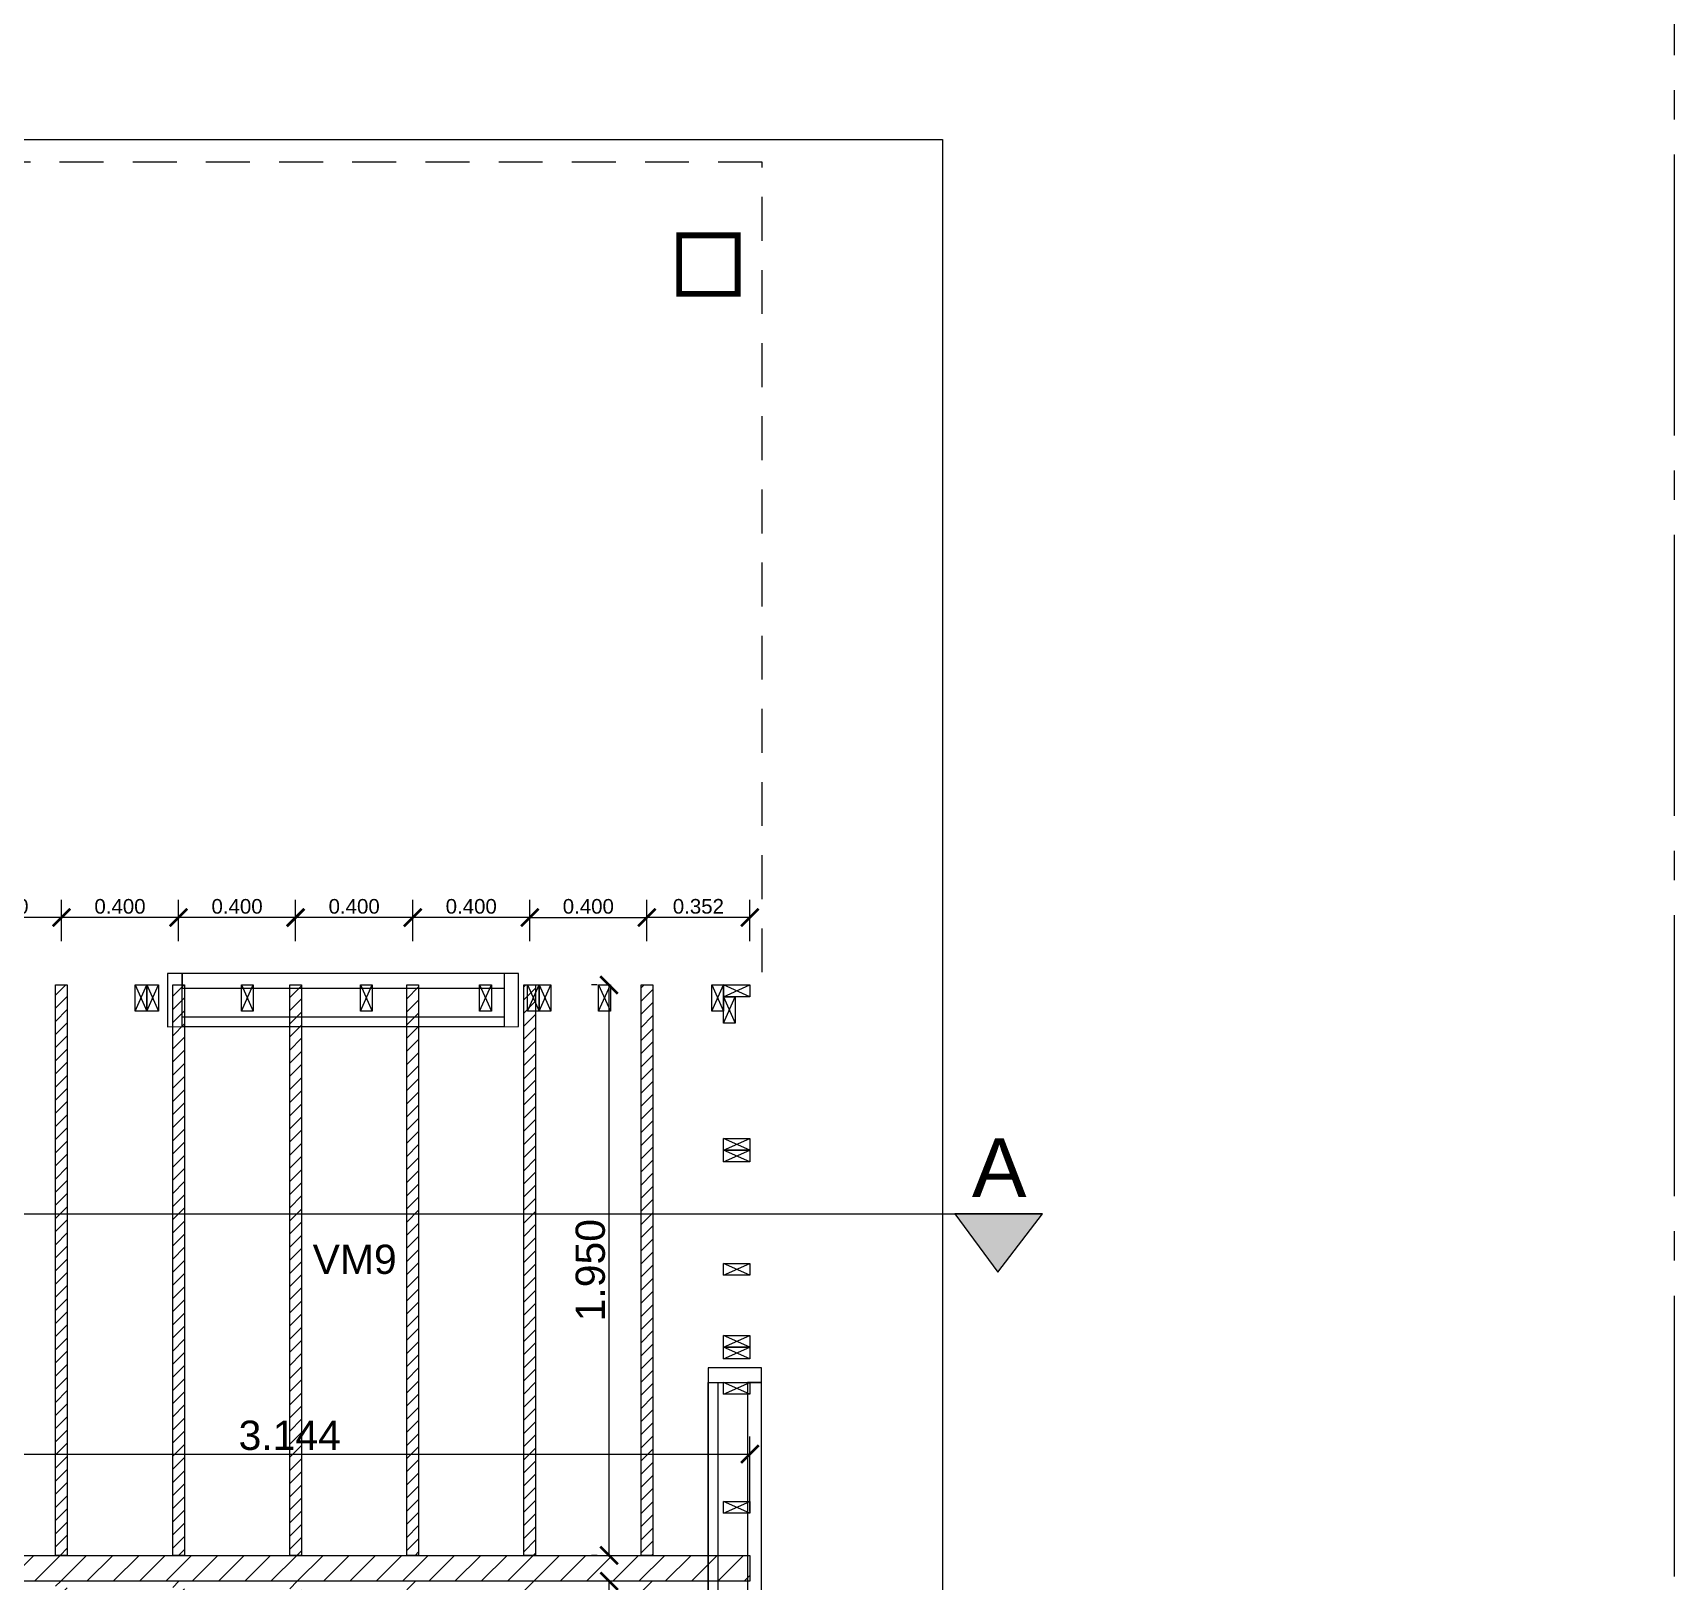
# Model space of a CAD drawing. Header units: millimetres. Extents: x 2924 to 3297, y 1602 to 1704.
# Drawn here: x 3223.72 to 3229.33, y 1626.28 to 1631.58 of the extents above; entities that cross this region are included whole.
import ezdxf

# ---------------------------------------------------------------- set-up
doc = ezdxf.new("R2010")
doc.units = ezdxf.units.MM
doc.header["$PDMODE"] = 35
for name, pattern in [('ACAD_ISO04W100', [30, 24, -3, 0, -3]), ('CONTINUA', [200, 100, 100]), ('DASHED', [0.75, 0.5, -0.25])]:
    doc.linetypes.add(name, pattern=pattern)
doc.layers.get('Defpoints').update_dxf_attribs({"color": 230})
for name, color, linetype in [('EJES', 8, 'Continuous'), ('P0-CARPINTERIAS', 7, 'Continuous'), ('P0-MUROS', 7, 'Continuous'), ('P0-PANEL', 7, 'Continuous'), ('P0-PROYECCION', 7, 'Continuous'), ('P0-SOLADOS', 7, 'Continuous'), ('PT-MUROS', 7, 'Continuous')]:
    doc.layers.add(name, color=color, linetype=linetype)
doc.styles.add('Arial10', font='arial.ttf', dxfattribs={"height": 0.1})
doc.styles.get("Standard").update_dxf_attribs({"font": 'arial.ttf'})
doc.dimstyles.new('COTA-1-50', dxfattribs={"dimtxt": 0.1, "dimasz": 0.06, "dimexe": 0.06, "dimexo": 0.15, "dimgap": 0.0125, "dimtad": 1, "dimzin": 0, "dimdsep": 46, "dimtxsty": 'Arial10', "dimblk1": 'ARCHTICK', "dimblk2": 'ARCHTICK', "dimsah": 1, "dimcen": 0.09, "dimclrd": 7, "dimclre": 7, "dimclrt": 7, "dimazin": 0, "dimtfac": 1, "dimtofl": 0, "dimtmove": 2, "dimatfit": 3, "dimldrblk": 'ARCHTICK', "dimfxl": 1, "dimtolj": 1, "dimtzin": 0, "dimarcsym": 0})

# ---------------------------------------------------------------- blocks, each defined once
blk = doc.blocks.new('A$Cebfddf67')
at = {"color": 0, "const_width": 0.0003}
blk.add_lwpolyline([(0.09, 0), (0, 0), (0, 2.44), (0.09, 2.44)], close=True, dxfattribs=at)
at = {"color": 0}
for points in [[(0, 2.4), (0, 2.44), (0.09, 2.44), (0.09, 2.4), (0, 2.4), (0.09, 2.44), (0.09, 2.4), (0, 2.44)], [(0, 2.0133), (0, 2.0533), (0.09, 2.0533), (0.09, 2.0133), (0, 2.0133), (0.09, 2.0533), (0.09, 2.0133), (0, 2.0533)], [(0, 1.7667), (0, 1.8067), (0.09, 1.8067), (0.09, 1.7667), (0, 1.7667), (0.09, 1.8067), (0.09, 1.7667), (0, 1.8067)], [(0, 1.7267), (0, 1.7667), (0.09, 1.7667), (0.09, 1.7267), (0, 1.7267), (0.09, 1.7667), (0.09, 1.7267), (0, 1.7667)], [(0, 0.4267), (0, 0.4667), (0.09, 0.4667), (0.09, 0.4267), (0, 0.4267), (0.09, 0.4667), (0.09, 0.4267), (0, 0.4667)], [(0, 0.3867), (0, 0.4267), (0.09, 0.4267), (0.09, 0.3867), (0, 0.3867), (0.09, 0.4267), (0.09, 0.3867), (0, 0.4267)], [(0, 0), (0, 0.04), (0.09, 0.04), (0.09, 0), (0, 0), (0.09, 0.04), (0.09, 0), (0, 0.04)]]:
    blk.add_lwpolyline(points, dxfattribs=at)
at = {"color": 8}
for points in [[(0, 1.6067), (0, 1.6467), (0.09, 1.6467), (0.09, 1.6067), (0, 1.6067), (0.09, 1.6467), (0.09, 1.6067), (0, 1.6467)], [(0, 1.2), (0, 1.24), (0.09, 1.24), (0.09, 1.2), (0, 1.2), (0.09, 1.24), (0.09, 1.2), (0, 1.24)], [(0, 0.7933), (0, 0.8333), (0.09, 0.8333), (0.09, 0.7933), (0, 0.7933), (0.09, 0.8333), (0.09, 0.7933), (0, 0.8333)]]:
    blk.add_lwpolyline(points, dxfattribs=at)
blk = doc.blocks.new('A$C12c60659')
at = {"color": 0, "const_width": 0.0003}
blk.add_lwpolyline([(0.09, -0.002), (0, -0.002), (0, 0.563), (0.09, 0.563)], close=True, dxfattribs=at)
at = {"color": 0}
for points in [[(0, 0.523), (0, 0.563), (0.09, 0.563), (0.09, 0.523), (0, 0.523), (0.09, 0.563), (0.09, 0.523), (0, 0.563)], [(0, 0.523), (0.04, 0.523), (0.04, 0.433), (0, 0.433), (0, 0.523), (0.04, 0.433), (0, 0.433), (0.04, 0.523)], [(0, -0.002), (0, 0.038), (0.09, 0.038), (0.09, -0.002), (0, -0.002), (0.09, 0.038), (0.09, -0.002), (0, 0.038)]]:
    blk.add_lwpolyline(points, dxfattribs=at)
blk = doc.blocks.new('A$Ce5a903bd')
at = {"color": 0, "const_width": 0.0003}
blk.add_lwpolyline([(2.44, 0.09), (0, 0.09), (0, 0), (2.44, 0)], close=True, dxfattribs=at)
at = {"color": 0}
for points in [[(0, 0.09), (0.04, 0.09), (0.04, 0), (0, 0), (0, 0.09), (0.04, 0), (0, 0), (0.04, 0.09)], [(0.43, 0.09), (0.47, 0.09), (0.47, 0), (0.43, 0), (0.43, 0.09), (0.47, 0), (0.43, 0), (0.47, 0.09)], [(0.47, 0.09), (0.51, 0.09), (0.51, 0), (0.47, 0), (0.47, 0.09), (0.51, 0), (0.47, 0), (0.51, 0.09)], [(1.77, 0.09), (1.81, 0.09), (1.81, 0), (1.77, 0), (1.77, 0.09), (1.81, 0), (1.77, 0), (1.81, 0.09)], [(1.81, 0.09), (1.85, 0.09), (1.85, 0), (1.81, 0), (1.81, 0.09), (1.85, 0), (1.81, 0), (1.85, 0.09)], [(2.0133, 0.09), (2.0533, 0.09), (2.0533, 0), (2.0133, 0), (2.0133, 0.09), (2.0533, 0), (2.0133, 0), (2.0533, 0.09)], [(2.4, 0.09), (2.44, 0.09), (2.44, 0), (2.4, 0), (2.4, 0.09), (2.44, 0), (2.4, 0), (2.44, 0.09)]]:
    blk.add_lwpolyline(points, dxfattribs=at)
at = {"color": 8}
for points in [[(0.7933, 0.09), (0.8333, 0.09), (0.8333, 0), (0.7933, 0), (0.7933, 0.09), (0.8333, 0), (0.7933, 0), (0.8333, 0.09)], [(1.2, 0.09), (1.24, 0.09), (1.24, 0), (1.2, 0), (1.2, 0.09), (1.24, 0), (1.2, 0), (1.24, 0.09)], [(1.6067, 0.09), (1.6467, 0.09), (1.6467, 0), (1.6067, 0), (1.6067, 0.09), (1.6467, 0), (1.6067, 0), (1.6467, 0.09)]]:
    blk.add_lwpolyline(points, dxfattribs=at)
blk = doc.blocks.new('_ARCHTICK')
at = {"color": 0, "linetype": 'ByBlock', "const_width": 0.15}
blk.add_lwpolyline([(-0.5, -0.5), (0.5, 0.5)], dxfattribs=at)
blk = doc.blocks.new('*D308')
at = {"layer": 'Defpoints', "color": 0, "transparency": 16777216}
for p in [(3225.6876, 1626.2834), (3225.7968, 1626.2834), (3225.7968, 1624.4576)]:
    blk.add_point(p, dxfattribs=at)
at = {"layer": 'PT-MUROS', "color": 7, "lineweight": -2, "transparency": 16777216}
for p, q in [((3225.6468, 1626.2834), (3225.6276, 1626.2834)), ((3225.6876, 1624.4576), (3225.6876, 1626.2834)), ((3225.6468, 1624.4576), (3225.6276, 1624.4576))]:
    blk.add_line(p, q, dxfattribs=at)
at = {"layer": 'PT-MUROS', "color": 7, "lineweight": -2, "transparency": 16777216, "xscale": 0.06, "yscale": 0.06, "zscale": 0.06}
for p, rotation in [((3225.6876, 1626.2834), 90), ((3225.6876, 1624.4576), 270)]:
    blk.add_blockref('_ARCHTICK', p, dxfattribs=dict(at, rotation=rotation))
at = {"layer": 'PT-MUROS', "color": 7, "transparency": 16777216, "insert": (3225.6241, 1625.3705), "char_height": 0.1, "attachment_point": 5, "rotation": 90, "style": 'Arial10'}
blk.add_mtext('\\A1;1.826', dxfattribs=at)
blk = doc.blocks.new('*D309')
at = {"layer": 'Defpoints', "color": 0, "transparency": 16777216}
for p in [(3225.6876, 1628.3211), (3225.7968, 1628.3211), (3225.7968, 1626.3714)]:
    blk.add_point(p, dxfattribs=at)
at = {"layer": 'PT-MUROS', "color": 7, "lineweight": -2, "transparency": 16777216}
for p, q in [((3225.6468, 1628.3211), (3225.6276, 1628.3211)), ((3225.6876, 1626.3714), (3225.6876, 1628.3211)), ((3225.6468, 1626.3714), (3225.6276, 1626.3714))]:
    blk.add_line(p, q, dxfattribs=at)
at = {"layer": 'PT-MUROS', "color": 7, "lineweight": -2, "transparency": 16777216, "xscale": 0.06, "yscale": 0.06, "zscale": 0.06}
for p, rotation in [((3225.6876, 1628.3211), 90), ((3225.6876, 1626.3714), 270)]:
    blk.add_blockref('_ARCHTICK', p, dxfattribs=dict(at, rotation=rotation))
at = {"layer": 'PT-MUROS', "color": 7, "transparency": 16777216, "insert": (3225.6241, 1627.3463), "char_height": 0.1, "attachment_point": 5, "rotation": 90, "style": 'Arial10'}
blk.add_mtext('\\A1;1.950', dxfattribs=at)
blk = doc.blocks.new('*D311')
at = {"layer": 'Defpoints', "color": 0, "transparency": 16777216}
for p in [(3226.1688, 1626.7177), (3223.0248, 1626.3714), (3226.1688, 1626.3714)]:
    blk.add_point(p, dxfattribs=at)
at = {"layer": 'PT-MUROS', "color": 7, "lineweight": -2, "transparency": 16777216}
for p, q in [((3223.0248, 1626.5214), (3223.0248, 1626.7777)), ((3226.1688, 1626.5214), (3226.1688, 1626.7777)), ((3223.0248, 1626.7177), (3226.1688, 1626.7177))]:
    blk.add_line(p, q, dxfattribs=at)
at = {"layer": 'PT-MUROS', "color": 7, "lineweight": -2, "transparency": 16777216, "xscale": 0.06, "yscale": 0.06, "zscale": 0.06, "rotation": 180}
blk.add_blockref('_ARCHTICK', (3223.0248, 1626.7177), dxfattribs=at)
at = {"layer": 'PT-MUROS', "color": 7, "lineweight": -2, "transparency": 16777216, "xscale": 0.06, "yscale": 0.06, "zscale": 0.06}
blk.add_blockref('_ARCHTICK', (3226.1688, 1626.7177), dxfattribs=at)
at = {"layer": 'PT-MUROS', "color": 7, "transparency": 16777216, "insert": (3224.5968, 1626.7813), "char_height": 0.1, "attachment_point": 5, "style": 'Arial10'}
blk.add_mtext('\\A1;3.144', dxfattribs=at)
blk = doc.blocks.new('*D323')
at = {"layer": 'Defpoints', "color": 0, "transparency": 16777216}
for p in [(3225.8168, 1628.5515), (3225.8168, 1628.3211), (3226.1688, 1628.3211)]:
    blk.add_point(p, dxfattribs=at)
at = {"layer": 'PT-MUROS', "color": 7, "lineweight": -2, "transparency": 16777216}
for p, q in [((3225.8168, 1628.4711), (3225.8168, 1628.6115)), ((3226.1688, 1628.4711), (3226.1688, 1628.6115)), ((3226.1688, 1628.5515), (3225.8168, 1628.5515))]:
    blk.add_line(p, q, dxfattribs=at)
at = {"layer": 'PT-MUROS', "color": 7, "lineweight": -2, "transparency": 16777216, "xscale": 0.06, "yscale": 0.06, "zscale": 0.06, "rotation": 180}
blk.add_blockref('_ARCHTICK', (3225.8168, 1628.5515), dxfattribs=at)
at = {"layer": 'PT-MUROS', "color": 7, "lineweight": -2, "transparency": 16777216, "xscale": 0.06, "yscale": 0.06, "zscale": 0.06}
blk.add_blockref('_ARCHTICK', (3226.1688, 1628.5515), dxfattribs=at)
at = {"layer": 'PT-MUROS', "color": 7, "transparency": 16777216, "insert": (3225.9928, 1628.5896), "char_height": 0.05, "attachment_point": 5}
blk.add_mtext('\\A1;0.352', dxfattribs=at)
blk = doc.blocks.new('*D324')
at = {"layer": 'Defpoints', "color": 0, "transparency": 16777216}
for p in [(3225.8168, 1628.5515), (3225.4168, 1628.3211), (3225.8168, 1628.3211)]:
    blk.add_point(p, dxfattribs=at)
at = {"layer": 'PT-MUROS', "color": 7, "lineweight": -2, "transparency": 16777216}
for p, q in [((3225.4168, 1628.4711), (3225.4168, 1628.6115)), ((3225.8168, 1628.4711), (3225.8168, 1628.6115)), ((3225.4168, 1628.5515), (3225.8168, 1628.5515))]:
    blk.add_line(p, q, dxfattribs=at)
at = {"layer": 'PT-MUROS', "color": 7, "lineweight": -2, "transparency": 16777216, "xscale": 0.06, "yscale": 0.06, "zscale": 0.06, "rotation": 180}
blk.add_blockref('_ARCHTICK', (3225.4168, 1628.5515), dxfattribs=at)
at = {"layer": 'PT-MUROS', "color": 7, "lineweight": -2, "transparency": 16777216, "xscale": 0.06, "yscale": 0.06, "zscale": 0.06}
blk.add_blockref('_ARCHTICK', (3225.8168, 1628.5515), dxfattribs=at)
at = {"layer": 'PT-MUROS', "color": 7, "transparency": 16777216, "insert": (3225.6168, 1628.5895), "char_height": 0.05, "attachment_point": 5}
blk.add_mtext('\\A1;0.400', dxfattribs=at)
blk = doc.blocks.new('*D325')
at = {"layer": 'Defpoints', "color": 0, "transparency": 16777216}
for p in [(3225.0168, 1628.5515), (3225.0168, 1628.3211), (3225.4168, 1628.3211)]:
    blk.add_point(p, dxfattribs=at)
at = {"layer": 'PT-MUROS', "color": 7, "lineweight": -2, "transparency": 16777216}
for p, q in [((3225.0168, 1628.4711), (3225.0168, 1628.6115)), ((3225.4168, 1628.4711), (3225.4168, 1628.6115)), ((3225.4168, 1628.5515), (3225.0168, 1628.5515))]:
    blk.add_line(p, q, dxfattribs=at)
at = {"layer": 'PT-MUROS', "color": 7, "lineweight": -2, "transparency": 16777216, "xscale": 0.06, "yscale": 0.06, "zscale": 0.06, "rotation": 180}
blk.add_blockref('_ARCHTICK', (3225.0168, 1628.5515), dxfattribs=at)
at = {"layer": 'PT-MUROS', "color": 7, "lineweight": -2, "transparency": 16777216, "xscale": 0.06, "yscale": 0.06, "zscale": 0.06}
blk.add_blockref('_ARCHTICK', (3225.4168, 1628.5515), dxfattribs=at)
at = {"layer": 'PT-MUROS', "color": 7, "transparency": 16777216, "insert": (3225.2168, 1628.5895), "char_height": 0.05, "attachment_point": 5}
blk.add_mtext('\\A1;0.400', dxfattribs=at)
blk = doc.blocks.new('*D326')
at = {"layer": 'Defpoints', "color": 0, "transparency": 16777216}
for p in [(3224.6168, 1628.5515), (3224.6168, 1628.3211), (3225.0168, 1628.3211)]:
    blk.add_point(p, dxfattribs=at)
at = {"layer": 'PT-MUROS', "color": 7, "lineweight": -2, "transparency": 16777216}
for p, q in [((3224.6168, 1628.4711), (3224.6168, 1628.6115)), ((3225.0168, 1628.4711), (3225.0168, 1628.6115)), ((3225.0168, 1628.5515), (3224.6168, 1628.5515))]:
    blk.add_line(p, q, dxfattribs=at)
at = {"layer": 'PT-MUROS', "color": 7, "lineweight": -2, "transparency": 16777216, "xscale": 0.06, "yscale": 0.06, "zscale": 0.06, "rotation": 180}
blk.add_blockref('_ARCHTICK', (3224.6168, 1628.5515), dxfattribs=at)
at = {"layer": 'PT-MUROS', "color": 7, "lineweight": -2, "transparency": 16777216, "xscale": 0.06, "yscale": 0.06, "zscale": 0.06}
blk.add_blockref('_ARCHTICK', (3225.0168, 1628.5515), dxfattribs=at)
at = {"layer": 'PT-MUROS', "color": 7, "transparency": 16777216, "insert": (3224.8168, 1628.5895), "char_height": 0.05, "attachment_point": 5}
blk.add_mtext('\\A1;0.400', dxfattribs=at)
blk = doc.blocks.new('*D327')
at = {"layer": 'Defpoints', "color": 0, "transparency": 16777216}
for p in [(3224.2168, 1628.5515), (3224.2168, 1628.3211), (3224.6168, 1628.3211)]:
    blk.add_point(p, dxfattribs=at)
at = {"layer": 'PT-MUROS', "color": 7, "lineweight": -2, "transparency": 16777216}
for p, q in [((3224.2168, 1628.4711), (3224.2168, 1628.6115)), ((3224.6168, 1628.4711), (3224.6168, 1628.6115)), ((3224.6168, 1628.5515), (3224.2168, 1628.5515))]:
    blk.add_line(p, q, dxfattribs=at)
at = {"layer": 'PT-MUROS', "color": 7, "lineweight": -2, "transparency": 16777216, "xscale": 0.06, "yscale": 0.06, "zscale": 0.06, "rotation": 180}
blk.add_blockref('_ARCHTICK', (3224.2168, 1628.5515), dxfattribs=at)
at = {"layer": 'PT-MUROS', "color": 7, "lineweight": -2, "transparency": 16777216, "xscale": 0.06, "yscale": 0.06, "zscale": 0.06}
blk.add_blockref('_ARCHTICK', (3224.6168, 1628.5515), dxfattribs=at)
at = {"layer": 'PT-MUROS', "color": 7, "transparency": 16777216, "insert": (3224.4168, 1628.5895), "char_height": 0.05, "attachment_point": 5}
blk.add_mtext('\\A1;0.400', dxfattribs=at)
blk = doc.blocks.new('*D328')
at = {"layer": 'Defpoints', "color": 0, "transparency": 16777216}
for p in [(3223.8168, 1628.5515), (3223.8168, 1628.3211), (3224.2168, 1628.3211)]:
    blk.add_point(p, dxfattribs=at)
at = {"layer": 'PT-MUROS', "color": 7, "lineweight": -2, "transparency": 16777216}
for p, q in [((3223.8168, 1628.4711), (3223.8168, 1628.6115)), ((3224.2168, 1628.4711), (3224.2168, 1628.6115)), ((3224.2168, 1628.5515), (3223.8168, 1628.5515))]:
    blk.add_line(p, q, dxfattribs=at)
at = {"layer": 'PT-MUROS', "color": 7, "lineweight": -2, "transparency": 16777216, "xscale": 0.06, "yscale": 0.06, "zscale": 0.06, "rotation": 180}
blk.add_blockref('_ARCHTICK', (3223.8168, 1628.5515), dxfattribs=at)
at = {"layer": 'PT-MUROS', "color": 7, "lineweight": -2, "transparency": 16777216, "xscale": 0.06, "yscale": 0.06, "zscale": 0.06}
blk.add_blockref('_ARCHTICK', (3224.2168, 1628.5515), dxfattribs=at)
at = {"layer": 'PT-MUROS', "color": 7, "transparency": 16777216, "insert": (3224.0168, 1628.5895), "char_height": 0.05, "attachment_point": 5}
blk.add_mtext('\\A1;0.400', dxfattribs=at)
blk = doc.blocks.new('*D329')
at = {"layer": 'Defpoints', "color": 0, "transparency": 16777216}
for p in [(3223.4168, 1628.5515), (3223.4168, 1628.3211), (3223.8168, 1628.3211)]:
    blk.add_point(p, dxfattribs=at)
at = {"layer": 'PT-MUROS', "color": 7, "lineweight": -2, "transparency": 16777216}
for p, q in [((3223.4168, 1628.4711), (3223.4168, 1628.6115)), ((3223.8168, 1628.4711), (3223.8168, 1628.6115)), ((3223.8168, 1628.5515), (3223.4168, 1628.5515))]:
    blk.add_line(p, q, dxfattribs=at)
at = {"layer": 'PT-MUROS', "color": 7, "lineweight": -2, "transparency": 16777216, "xscale": 0.06, "yscale": 0.06, "zscale": 0.06, "rotation": 180}
blk.add_blockref('_ARCHTICK', (3223.4168, 1628.5515), dxfattribs=at)
at = {"layer": 'PT-MUROS', "color": 7, "lineweight": -2, "transparency": 16777216, "xscale": 0.06, "yscale": 0.06, "zscale": 0.06}
blk.add_blockref('_ARCHTICK', (3223.8168, 1628.5515), dxfattribs=at)
at = {"layer": 'PT-MUROS', "color": 7, "transparency": 16777216, "insert": (3223.6168, 1628.5895), "char_height": 0.05, "attachment_point": 5}
blk.add_mtext('\\A1;0.400', dxfattribs=at)

msp = doc.modelspace()

# ---------------------------------------------------------------- hatches: boundary and pattern name
at = {"layer": 'PT-MUROS'}
h = msp.add_hatch(dxfattribs=at)
h.set_pattern_fill('ANSI31', color=4, scale=0.01)
h.set_pattern_definition([(45, (135.904342, 0), (-0.0224506403, 0.0224506403), [])])
h.paths.add_polyline_path([(3225.7968, 1628.3211), (3225.8368, 1628.3211), (3225.8368, 1626.3714), (3225.7968, 1626.3714)])
h.paths.add_polyline_path([(3225.3968, 1628.3211), (3225.4368, 1628.3211), (3225.4368, 1626.3714), (3225.3968, 1626.3714)])
h.paths.add_polyline_path([(3224.9968, 1628.3211), (3225.0368, 1628.3211), (3225.0368, 1626.3714), (3224.9968, 1626.3714)])
h.paths.add_polyline_path([(3224.5968, 1628.3211), (3224.6368, 1628.3211), (3224.6368, 1626.3714), (3224.5968, 1626.3714)])
h.paths.add_polyline_path([(3224.1968, 1628.3211), (3224.2368, 1628.3211), (3224.2368, 1626.3714), (3224.1968, 1626.3714)])
h.paths.add_polyline_path([(3223.7968, 1628.3211), (3223.8368, 1628.3211), (3223.8368, 1626.3714), (3223.7968, 1626.3714)])
h.paths.add_polyline_path([(3223.3968, 1628.3211), (3223.4368, 1628.3211), (3223.4368, 1626.3714), (3223.3968, 1626.3714)])
h.paths.add_polyline_path([(3221.3088, 1628.3211), (3221.3488, 1628.3211), (3221.3488, 1626.3714), (3221.3088, 1626.3714)])
h.paths.add_polyline_path([(3221.7088, 1628.3211), (3221.7488, 1628.3211), (3221.7488, 1626.3714), (3221.7088, 1626.3714)])
h.paths.add_polyline_path([(3222.1088, 1628.3211), (3222.1488, 1628.3211), (3222.1488, 1626.3714), (3222.1088, 1626.3714)])
h.paths.add_polyline_path([(3222.5088, 1628.3211), (3222.5488, 1628.3211), (3222.5488, 1626.3714), (3222.5088, 1626.3714)])
h.paths.add_polyline_path([(3219.7088, 1628.3211), (3219.7488, 1628.3211), (3219.7488, 1626.3714), (3219.7088, 1626.3714)])
h.paths.add_polyline_path([(3220.1088, 1628.3211), (3220.1488, 1628.3211), (3220.1488, 1626.3714), (3220.1088, 1626.3714)])
h.paths.add_polyline_path([(3220.5088, 1628.3211), (3220.5488, 1628.3211), (3220.5488, 1626.3714), (3220.5088, 1626.3714)])
h.paths.add_polyline_path([(3220.9088, 1628.3211), (3220.9488, 1628.3211), (3220.9488, 1626.3714), (3220.9088, 1626.3714)])
h.paths.add_polyline_path([(3219.4765, 1628.3211), (3219.5165, 1628.3211), (3219.5165, 1626.3714), (3219.4765, 1626.3714)])
h.paths.add_polyline_path([(3220.1088, 1626.2834), (3220.1488, 1626.2834), (3220.1488, 1624.4576), (3220.1088, 1624.4576)])
h.paths.add_polyline_path([(3220.5088, 1626.2834), (3220.5488, 1626.2834), (3220.5488, 1624.4576), (3220.5088, 1624.4576)])
h.paths.add_polyline_path([(3220.9088, 1626.2834), (3220.9488, 1626.2834), (3220.9488, 1624.4576), (3220.9088, 1624.4576)])
h.paths.add_polyline_path([(3221.3088, 1626.2834), (3221.3488, 1626.2834), (3221.3488, 1624.4576), (3221.3088, 1624.4576)])
h.paths.add_polyline_path([(3221.7088, 1626.2834), (3221.7488, 1626.2834), (3221.7488, 1624.4576), (3221.7088, 1624.4576)])
h.paths.add_polyline_path([(3222.1088, 1626.2834), (3222.1488, 1626.2834), (3222.1488, 1624.4576), (3222.1088, 1624.4576)])
h.paths.add_polyline_path([(3222.5088, 1626.2834), (3222.5488, 1626.2834), (3222.5488, 1624.4576), (3222.5088, 1624.4576)])
h.paths.add_polyline_path([(3219.4765, 1626.2834), (3219.5165, 1626.2834), (3219.5165, 1624.4576), (3219.4765, 1624.4576)])
h.paths.add_polyline_path([(3219.7088, 1626.2834), (3219.7488, 1626.2834), (3219.7488, 1624.4576), (3219.7088, 1624.4576)])
h.paths.add_polyline_path([(3221.3088, 1624.3696), (3221.3488, 1624.3696), (3221.3489, 1622.3839), (3221.3089, 1622.3839)])
h.paths.add_polyline_path([(3221.7088, 1624.3696), (3221.7488, 1624.3696), (3221.7489, 1622.3839), (3221.7089, 1622.3839)])
h.paths.add_polyline_path([(3222.1088, 1624.3696), (3222.1488, 1624.3696), (3222.1489, 1622.3839), (3222.1089, 1622.3839)])
h.paths.add_polyline_path([(3222.5088, 1624.3696), (3222.5488, 1624.3696), (3222.5489, 1622.3839), (3222.5089, 1622.3839)])
h.paths.add_polyline_path([(3220.5088, 1624.3696), (3220.5488, 1624.3696), (3220.5489, 1622.1761), (3220.5089, 1622.1761)])
h.paths.add_polyline_path([(3220.9088, 1624.3696), (3220.9488, 1624.3696), (3220.9489, 1622.1761), (3220.9089, 1622.1761)])
h.paths.add_polyline_path([(3219.4765, 1624.3696), (3219.5165, 1624.3696), (3219.5165, 1622.1761), (3219.4765, 1622.1761)])
h.paths.add_polyline_path([(3219.7088, 1624.3696), (3219.7488, 1624.3696), (3219.7489, 1622.1761), (3219.7089, 1622.1761)])
h.paths.add_polyline_path([(3220.1088, 1624.3696), (3220.1488, 1624.3696), (3220.1489, 1622.1761), (3220.1089, 1622.1761)])
h.paths.add_polyline_path([(3222.509, 1622.2959), (3222.549, 1622.2959), (3222.549, 1621.1516), (3222.509, 1621.1516)])
h.paths.add_polyline_path([(3221.309, 1622.2959), (3221.349, 1622.2959), (3221.349, 1621.1516), (3221.309, 1621.1516)])
h.paths.add_polyline_path([(3221.709, 1622.2959), (3221.749, 1622.2959), (3221.749, 1621.1516), (3221.709, 1621.1516)])
h.paths.add_polyline_path([(3222.109, 1622.2959), (3222.149, 1622.2959), (3222.149, 1621.1516), (3222.109, 1621.1516)])
h.paths.add_polyline_path([(3221.1263, 1622.2959), (3221.1663, 1622.2959), (3221.1663, 1621.1516), (3221.1263, 1621.1516)])
h.paths.add_polyline_path([(3224.597, 1622.2959), (3224.637, 1622.2959), (3224.637, 1620.3461), (3224.597, 1620.3461)])
h.paths.add_polyline_path([(3224.197, 1622.2959), (3224.237, 1622.2959), (3224.237, 1620.3461), (3224.197, 1620.3461)])
h.paths.add_polyline_path([(3223.797, 1622.2959), (3223.837, 1622.2959), (3223.837, 1620.3461), (3223.797, 1620.3461)])
h.paths.add_polyline_path([(3223.397, 1622.2959), (3223.437, 1622.2959), (3223.437, 1620.3461), (3223.397, 1620.3461)])
h.paths.add_polyline_path([(3225.397, 1622.2959), (3225.437, 1622.2959), (3225.437, 1620.3461), (3225.397, 1620.3461)])
h.paths.add_polyline_path([(3224.997, 1622.2959), (3225.037, 1622.2959), (3225.037, 1620.3461), (3224.997, 1620.3461)])
h.paths.add_polyline_path([(3225.797, 1622.2959), (3225.837, 1622.2959), (3225.837, 1620.3461), (3225.797, 1620.3461)])
h.paths.add_polyline_path([(3225.7968, 1624.3696), (3225.8368, 1624.3696), (3225.8369, 1622.3839), (3225.7969, 1622.3839)])
h.paths.add_polyline_path([(3223.3968, 1624.3696), (3223.4368, 1624.3696), (3223.4369, 1622.3838), (3223.3969, 1622.3838)])
h.paths.add_polyline_path([(3223.7968, 1624.3696), (3223.8368, 1624.3696), (3223.8369, 1622.3838), (3223.7969, 1622.3838)])
h.paths.add_polyline_path([(3224.1968, 1624.3696), (3224.2368, 1624.3696), (3224.2369, 1622.3838), (3224.1969, 1622.3838)])
h.paths.add_polyline_path([(3224.5968, 1624.3696), (3224.6368, 1624.3696), (3224.6369, 1622.3839), (3224.5969, 1622.3839)])
h.paths.add_polyline_path([(3224.9968, 1624.3696), (3225.0368, 1624.3696), (3225.0369, 1622.3839), (3224.9969, 1622.3839)])
h.paths.add_polyline_path([(3225.3968, 1624.3696), (3225.4368, 1624.3696), (3225.4369, 1622.3839), (3225.3969, 1622.3839)])
h.paths.add_polyline_path([(3225.7968, 1626.2834), (3225.8368, 1626.2834), (3225.8368, 1624.4576), (3225.7968, 1624.4576)])
h.paths.add_polyline_path([(3223.3968, 1626.2834), (3223.4368, 1626.2834), (3223.4368, 1624.4576), (3223.3968, 1624.4576)])
h.paths.add_polyline_path([(3223.7968, 1626.2834), (3223.8368, 1626.2834), (3223.8368, 1624.4576), (3223.7968, 1624.4576)])
h.paths.add_polyline_path([(3224.1968, 1626.2834), (3224.2368, 1626.2834), (3224.2368, 1624.4576), (3224.1968, 1624.4576)])
h.paths.add_polyline_path([(3224.5968, 1626.2834), (3224.6368, 1626.2834), (3224.6368, 1624.4576), (3224.5968, 1624.4576)])
h.paths.add_polyline_path([(3224.9968, 1626.2834), (3225.0368, 1626.2834), (3225.0368, 1624.4576), (3224.9968, 1624.4576)])
h.paths.add_polyline_path([(3225.3968, 1626.2834), (3225.4368, 1626.2834), (3225.4368, 1624.4576), (3225.3968, 1624.4576)])
at = {"layer": 'PT-MUROS', "true_color": 0xcc2427}
h = msp.add_hatch(color=242, dxfattribs=at)
h.dxf.hatch_style = 1
h.paths.add_polyline_path([(3218.3234, 1627.3393), (3218.4765, 1627.5393), (3218.1765, 1627.5393)])
h.paths.add_polyline_path([(3227.0157, 1627.3393), (3227.1688, 1627.5393), (3226.8688, 1627.5393)])
at = {"layer": 'PT-MUROS'}
h = msp.add_hatch(dxfattribs=at)
h.set_pattern_fill('ANSI31', color=3, scale=0.02)
h.set_pattern_definition([(45, (135.90434, 0), (-0.0449012806, 0.0449012806), [])])
h.paths.add_polyline_path([(3223.0248, 1626.3714), (3226.1688, 1626.3714), (3226.1688, 1626.2834), (3223.0248, 1626.2834)])

# ---------------------------------------------------------------- linework, layer by layer
at = {"layer": 'EJES', "color": 8, "linetype": 'ACAD_ISO04W100', "lineweight": 0, "ltscale": 0.04}
msp.add_lwpolyline([(3229.3265, 1644.1592), (3229.3265, 1611.8279)], dxfattribs=at)
at = {"layer": 'P0-CARPINTERIAS', "color": 8, "linetype": 'CONTINUA', "lineweight": 0}
for points in [[(3225.3788, 1628.3605), (3224.1788, 1628.3605), (3224.1788, 1628.1785), (3225.3788, 1628.1786), (3225.3788, 1628.3605), (3225.3288, 1628.3605), (3225.3288, 1628.1785), (3224.2288, 1628.1785), (3224.2288, 1628.3605), (3224.2288, 1628.3105), (3225.3288, 1628.3105), (3225.3288, 1628.2105), (3224.2288, 1628.2105)], [(3226.2082, 1625.8128), (3226.2082, 1627.0128), (3226.0262, 1627.0128), (3226.0262, 1625.8128), (3226.2082, 1625.8128), (3226.2082, 1625.8628), (3226.0262, 1625.8628), (3226.0262, 1626.9628), (3226.2082, 1626.9628), (3226.1602, 1626.9628), (3226.1602, 1625.8628), (3226.0602, 1625.8628), (3226.0602, 1626.9628)]]:
    msp.add_lwpolyline(points, dxfattribs=at)
at = {"layer": 'P0-MUROS', "color": 8, "lineweight": 0, "const_width": 0.02}
msp.add_lwpolyline([(3226.1273, 1630.8831), (3226.1273, 1630.6831), (3225.9273, 1630.6831), (3225.9273, 1630.8831)], close=True, dxfattribs=at)
at = {"layer": 'P0-PROYECCION', "color": 8, "linetype": 'DASHED', "lineweight": 0, "ltscale": 0.3}
msp.add_lwpolyline([(3226.2105, 1628.3646), (3226.2105, 1631.1331), (3219.4765, 1631.1331), (3219.4765, 1630.8831)], dxfattribs=at)
at = {"layer": 'P0-SOLADOS', "color": 8, "lineweight": 0}
msp.add_lwpolyline([(3219.3266, 1631.0331), (3219.3264, 1631.2106), (3226.8273, 1631.2106), (3226.8273, 1614.1716), (3229.3265, 1614.1716)], dxfattribs=at)
at = {"layer": 'PT-MUROS', "color": 4}
for points in [[(3223.7968, 1628.3211), (3223.8368, 1628.3211), (3223.8368, 1626.3714), (3223.7968, 1626.3714)], [(3224.1968, 1628.3211), (3224.2368, 1628.3211), (3224.2368, 1626.3714), (3224.1968, 1626.3714)], [(3224.5968, 1628.3211), (3224.6368, 1628.3211), (3224.6368, 1626.3714), (3224.5968, 1626.3714)], [(3224.9968, 1628.3211), (3225.0368, 1628.3211), (3225.0368, 1626.3714), (3224.9968, 1626.3714)], [(3225.3968, 1628.3211), (3225.4368, 1628.3211), (3225.4368, 1626.3714), (3225.3968, 1626.3714)], [(3225.7968, 1628.3211), (3225.8368, 1628.3211), (3225.8368, 1626.3714), (3225.7968, 1626.3714)]]:
    msp.add_lwpolyline(points, close=True, dxfattribs=at)
at = {"layer": 'PT-MUROS'}
for points in [[(3218.1765, 1627.5393), (3227.1688, 1627.5393)], [(3227.0157, 1627.3393), (3227.1688, 1627.5393), (3226.8688, 1627.5393), (3227.0157, 1627.3393)]]:
    msp.add_lwpolyline(points, dxfattribs=at)
at = {"layer": 'PT-MUROS', "color": 3}
msp.add_lwpolyline([(3223.0248, 1626.3714), (3226.1688, 1626.3714), (3226.1688, 1626.2834), (3223.0248, 1626.2834)], close=True, dxfattribs=at)

# ---------------------------------------------------------------- block references
at = {"layer": 'P0-PANEL', "color": 8, "lineweight": 0}
for name, p in [('A$Ce5a903bd', (3223.6388, 1628.2311)), ('A$C12c60659', (3226.0788, 1627.7581)), ('A$Cebfddf67', (3226.0788, 1625.3161))]:
    msp.add_blockref(name, p, dxfattribs=at)

# ---------------------------------------------------------------- texts
at = {"layer": 'PT-MUROS', "color": 7, "insert": (3226.9274, 1627.7969), "char_height": 0.2, "attachment_point": 1}
msp.add_mtext_dynamic_manual_height_columns('A', width=0.110478, gutter_width=12.5, heights=[0], dxfattribs=at)
at = {"layer": 'PT-MUROS', "color": 4, "insert": (3224.6749, 1627.4335), "char_height": 0.1, "attachment_point": 1}
msp.add_mtext_dynamic_manual_height_columns('VM9', width=0.308735, gutter_width=12.5, heights=[0], dxfattribs=at)

# ---------------------------------------------------------------- dimensions: what is measured, and where the dimension line sits
at = {"layer": 'PT-MUROS'}
for base, p1, p2, override, picture, middle in [((3223.4168, 1628.5515), (3223.8168, 1628.3211), (3223.4168, 1628.3211), {"dimtxt": 0.05, "dimdec": 3, "dimtxsty": 'Standard', "dimfxl": 0.2, "dimarcsym": 1}, '*D329', (3223.6168, 1628.5895)), ((3223.8168, 1628.5515), (3224.2168, 1628.3211), (3223.8168, 1628.3211), {"dimtxt": 0.05, "dimdec": 3, "dimtxsty": 'Standard', "dimfxl": 0.2, "dimarcsym": 1}, '*D328', (3224.0168, 1628.5895)), ((3224.2168, 1628.5515), (3224.6168, 1628.3211), (3224.2168, 1628.3211), {"dimtxt": 0.05, "dimdec": 3, "dimtxsty": 'Standard', "dimfxl": 0.2, "dimarcsym": 1}, '*D327', (3224.4168, 1628.5895)), ((3224.6168, 1628.5515), (3225.0168, 1628.3211), (3224.6168, 1628.3211), {"dimtxt": 0.05, "dimdec": 3, "dimtxsty": 'Standard', "dimfxl": 0.2, "dimarcsym": 1}, '*D326', (3224.8168, 1628.5895)), ((3225.0168, 1628.5515), (3225.4168, 1628.3211), (3225.0168, 1628.3211), {"dimtxt": 0.05, "dimdec": 3, "dimtxsty": 'Standard', "dimfxl": 0.2, "dimarcsym": 1}, '*D325', (3225.2168, 1628.5895)), ((3225.8168, 1628.5515), (3225.4168, 1628.3211), (3225.8168, 1628.3211), {"dimtxt": 0.05, "dimdec": 3, "dimtxsty": 'Standard', "dimfxl": 0.2, "dimarcsym": 1}, '*D324', (3225.6168, 1628.5895)), ((3225.8168, 1628.5515), (3226.1688, 1628.3211), (3225.8168, 1628.3211), {"dimtxt": 0.05, "dimdec": 3, "dimtxsty": 'Standard', "dimfxl": 0.2, "dimarcsym": 1}, '*D323', (3225.9928, 1628.5896)), ((3226.1688, 1626.7177), (3223.0248, 1626.3714), (3226.1688, 1626.3714), {"dimdec": 3, "dimfxl": 0.2, "dimarcsym": 1}, '*D311', (3224.5968, 1626.7813))]:
    dim = msp.add_linear_dim(base=base, p1=p1, p2=p2, dimstyle='COTA-1-50', override=override, dxfattribs=at)
    dim.commit()
    dim.dimension.update_dxf_attribs({"geometry": picture, "text_midpoint": middle})
for base, p1, p2, picture, middle in [((3225.6876, 1628.3211), (3225.7968, 1626.3714), (3225.7968, 1628.3211), '*D309', (3225.6241, 1627.3463)), ((3225.6876, 1626.2834), (3225.7968, 1624.4576), (3225.7968, 1626.2834), '*D308', (3225.6241, 1625.3705))]:
    dim = msp.add_linear_dim(base=base, p1=p1, p2=p2, angle=90, dimstyle='COTA-1-50', override={"dimdec": 3, "dimfxl": 0.2, "dimarcsym": 1}, dxfattribs=at)
    dim.commit()
    dim.dimension.update_dxf_attribs({"geometry": picture, "text_midpoint": middle})

doc.saveas('drawing.dxf')
